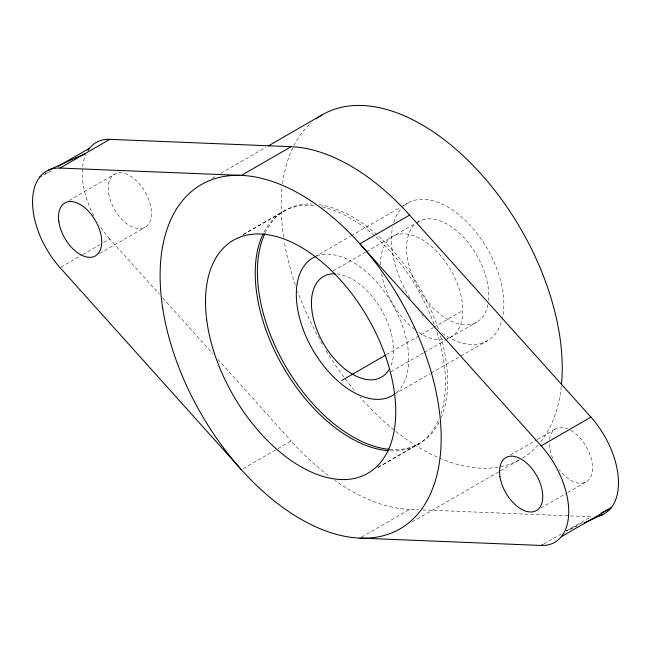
<?xml version="1.0" encoding="UTF-8"?>
<svg xmlns="http://www.w3.org/2000/svg" width="651" height="651" viewBox="0 0 651 651"><rect width="100%" height="100%" fill="white"/><g stroke="black" fill="none" stroke-linecap="round" stroke-linejoin="round"><path stroke-width="0.49" stroke-dasharray="3.25 2.44" d="M377.987 467.418L419.724 443.266M45.155 173.841L50.387 170.822M69.266 200.394L114.633 174.208M212.169 178.358L216.555 175.819M220.941 173.288L265.681 147.46M60.934 267.162L81.871 255.07M82.742 254.574L100.189 244.499M103.68 242.481L109.791 238.958L159.365 294.195M99.684 253.442L145.051 227.256M243.393 234.466L285.602 210.094M314.474 256.99L350.352 236.272M351.231 235.768L400.235 207.466M401.106 206.961L408.112 202.917M333.263 270.84L365.862 252.018M366.537 251.628L415.183 223.537M416.062 223.033L418.707 221.503M386.458 354.64L432.956 327.795M433.835 327.29L462.788 310.576M391.064 371.631L423.492 352.907M424.371 352.403L444.487 340.782M445.357 340.278L476.499 322.302M243.14 468.696L277.163 449.052M278.034 448.547L291.119 440.987A198.742 114.739 60 0 0 330.277 477.053M378.109 467.369L419.447 443.502M361.622 537.099L409.609 509.399L418.723 509.766M510.311 455.033L536.481 439.921M537.36 439.417L555.677 428.838M411.92 521.988L499.651 471.34M500.529 470.828L519.832 459.687M540.729 508.081L566.907 492.97M567.778 492.465L586.095 481.886M543.829 543.943L562.147 533.364M566.508 530.85L590.937 516.748L422.776 509.928M243.279 234.555L280.662 213.048M394.522 394.189L430.368 373.552M431.247 373.047L487.2 340.839M43.519 175.013L53.423 169.919M582.279 522.761L566.077 531.102L577.046 526.146M162.758 297.979L213.015 353.973M217.776 359.271L291.119 440.987M109.791 238.958A67.265 38.832 60 0 1 99.237 225.1M93.874 215.912A67.265 38.832 60 0 1 85.777 154.612M409.609 509.399A198.742 114.739 60 0 1 334.874 480.389M570.886 430.401A30.573 17.65 60 0 1 591.629 474.376A30.573 17.65 60 0 1 559.201 469.615M552.699 458.361A30.573 17.65 60 0 1 549.322 444.698M549.485 439.458A30.573 17.65 60 0 1 567.81 428.879M438.221 420.888A134.529 77.672 60 0 1 389.501 450.761M264.021 232.081A134.529 77.672 60 0 1 314.669 205.618M322.09 206.839A134.529 77.672 60 0 1 434.282 324.768M436.805 332.108A134.529 77.672 60 0 1 441.15 413.271M403.88 205.879A79.495 45.895 60 0 1 499.512 276.765A79.495 45.895 60 0 1 442.045 333.222M423.093 316.085A79.495 45.895 60 0 1 421.897 314.702M409.845 298.077A79.495 45.895 60 0 1 392.561 227.183M393.717 222.455A79.495 45.895 60 0 1 401.48 208.198M316.443 256.201A79.495 45.895 60 0 1 392.268 303.846A79.495 45.895 60 0 1 395.637 393.334M487.9 304.627A58.094 33.543 60 0 1 430.84 305.449A58.094 33.543 60 0 1 414.736 224.489M417.307 222.382A58.094 33.543 60 0 1 464.464 238.307A58.094 33.543 60 0 1 488.51 300.371M336.941 273.908A58.102 33.543 60 0 1 381.722 310.275A58.102 33.543 60 0 1 390.38 367.083M519.49 459.858A198.742 114.739 60 0 1 360.093 397.118M354.364 390.397A198.742 114.739 60 0 1 325.948 350.336M322.343 344.224A198.742 114.739 60 0 1 297.686 291.567M295.408 285.089A198.742 114.739 60 0 1 284.389 242.066M283.624 237.257A198.742 114.739 60 0 1 282.135 187.358M282.607 183.452A198.742 114.739 60 0 1 292.657 148.119M293.878 145.645A198.742 114.739 60 0 1 311.243 122.77M561.284 386.352A198.742 114.739 60 0 1 540.525 442.102M538.092 444.999A198.742 114.739 60 0 1 522.639 458.035M380.656 264.851A58.094 33.543 60 0 1 438.994 253.809A58.094 33.543 60 0 1 447.099 338.805M443.087 339.7A58.094 33.543 60 0 1 418.78 332.474M414.418 329.325A58.094 33.543 60 0 1 381.567 273.762M439.059 422.385A134.529 77.672 60 0 1 389.379 449.345M265.209 232.806A134.529 77.672 60 0 1 311.984 204.023M319.283 204.691A134.529 77.672 60 0 1 438.774 330.252M440.556 335.989A134.529 77.672 60 0 1 440.955 418.333M108.611 193.201A30.573 17.65 60 0 0 144.001 227.769A30.573 17.65 60 0 0 136.913 181.222A30.573 17.65 60 0 0 108.611 193.201"/><path stroke-width="0.98" d="M39.923 176.86L41.664 175.86M58.24 166.29L89.651 148.151M241.391 469.697L60.063 267.667A67.265 38.832 60 0 1 32.55 201.981A67.265 38.832 60 0 1 60.063 168.056L109.791 139.347L291.119 146.695A198.742 114.739 60 0 1 409.609 215.107L590.937 417.136A67.265 38.832 60 0 1 599.376 515.795M268.318 145.938L321.83 115.04M291.119 146.695L241.391 175.404L60.063 168.056M409.609 215.107L359.881 243.816L541.209 445.845A67.265 38.832 60 0 1 568.722 511.531A67.265 38.832 60 0 1 541.209 545.457L359.881 538.108M341.718 380.469L384.928 355.527M541.209 445.845L590.937 417.136M541.209 545.457L542.958 544.448M561.349 536.652L611.077 507.943L601.174 513.037M48.353 170.22L84.923 153.701M584.362 522.843L602.647 514.583M87.983 150.479A67.265 38.832 60 0 1 109.791 139.347M388.525 450.695A134.529 77.672 60 0 1 283.169 367.009A134.529 77.672 60 0 1 263.142 233.831M394.522 394.189A79.495 45.895 60 0 1 312.626 349.489A79.495 45.895 60 0 1 315.483 256.6M389.632 368.556A58.085 33.535 60 0 1 323.409 343.443A58.085 33.535 60 0 1 335.102 273.786M316.24 118.726A198.742 114.739 60 0 1 478.094 170.782A198.742 114.739 60 0 1 561.479 384.375M389.379 449.345A134.529 77.672 60 0 1 285.26 365.634A134.529 77.672 60 0 1 264.827 233.611M162.644 307.801A198.742 114.739 60 0 0 392.667 532.526A198.742 114.739 60 0 0 346.601 229.949A198.742 114.739 60 0 0 162.644 307.801M58.883 221.91A30.573 17.65 60 0 0 94.273 256.478A30.573 17.65 60 0 0 87.185 209.931A30.573 17.65 60 0 0 58.883 221.91M499.927 476.54A30.573 17.65 60 0 0 535.317 511.116A30.573 17.65 60 0 0 528.23 464.562A30.573 17.65 60 0 0 499.927 476.54M206.701 319.844A134.529 77.672 60 0 0 360.597 476.654A134.529 77.672 60 0 0 334.614 273.778A134.529 77.672 60 0 0 206.701 319.844"/></g></svg>
